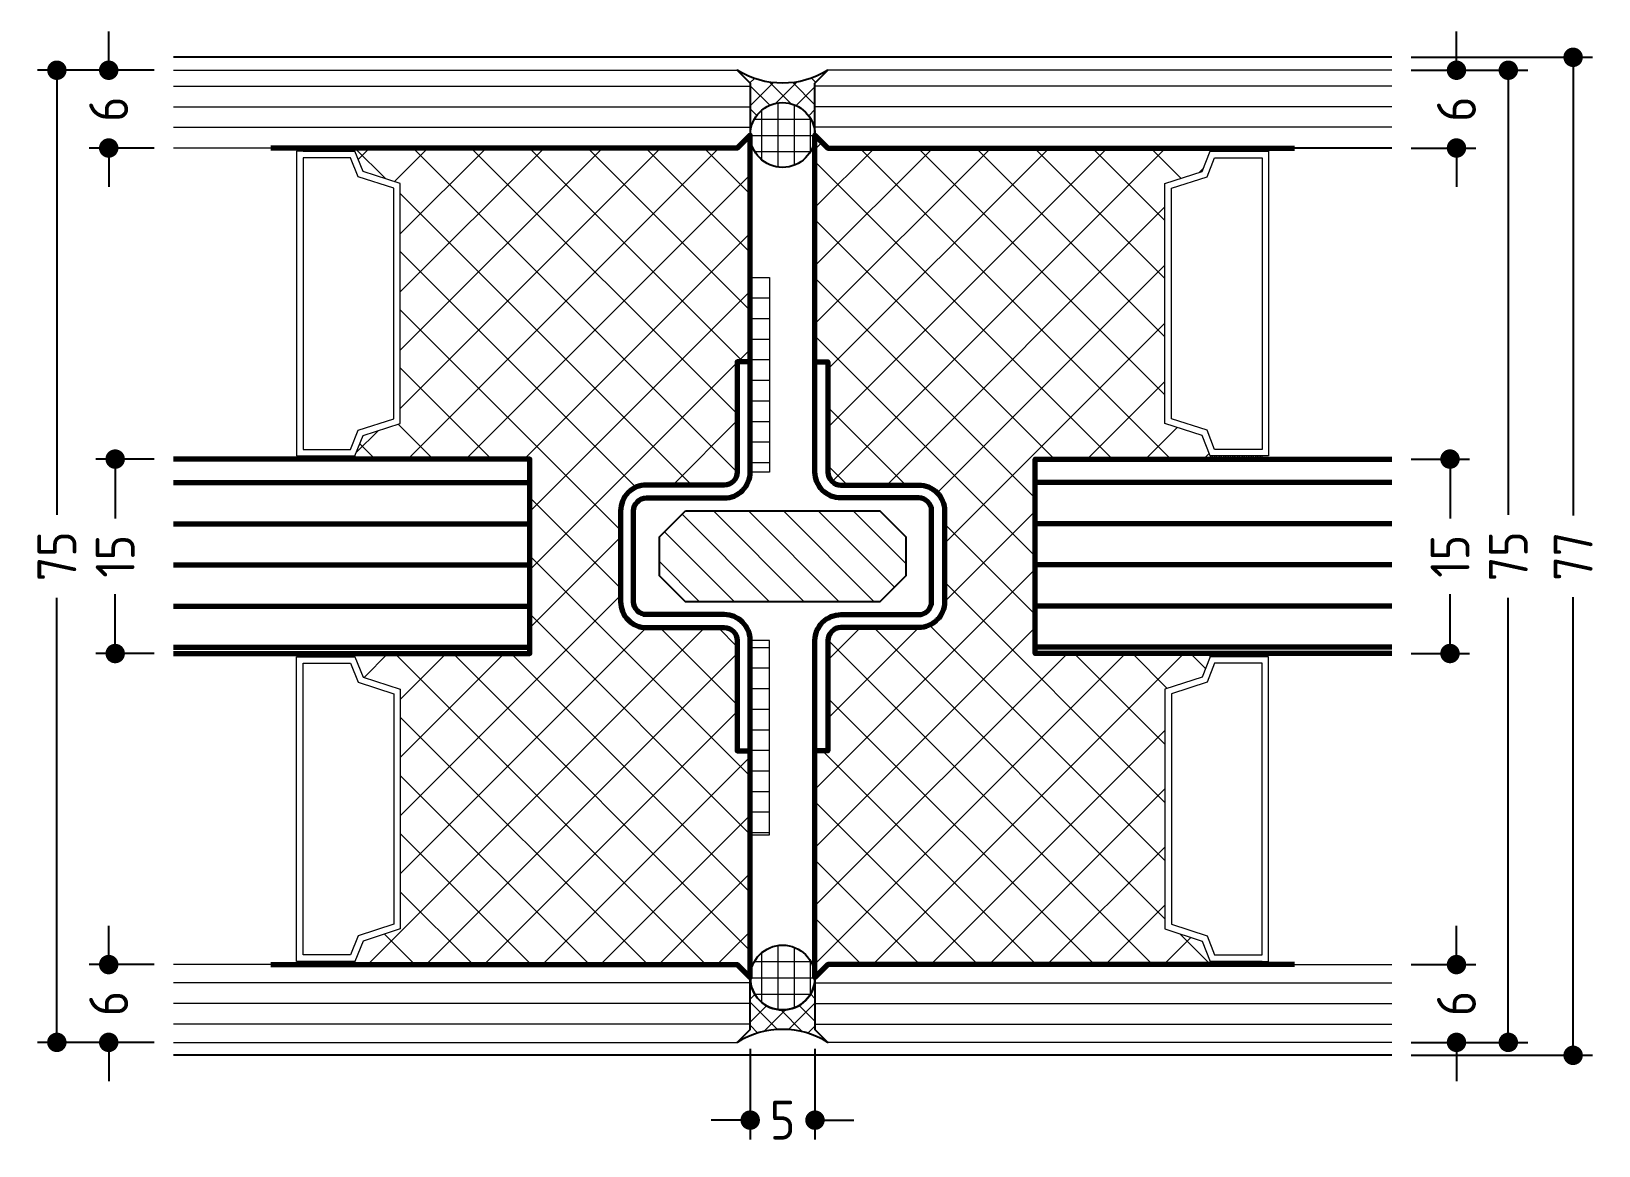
# Model space of a CAD drawing. Header units: millimetres. Extents: x 47 to 168, y 97 to 182.
import ezdxf

# ---------------------------------------------------------------- set-up
doc = ezdxf.new("R2010")
doc.units = ezdxf.units.MM
for name, color, linetype, lineweight in [('AM_5', 3, 'Continuous', 25), ('Cont2', 2, 'Continuous', 25), ('Cont3', 70, 'Continuous', 18), ('Cont4', 10, 'Continuous', 13)]:
    doc.layers.add(name, color=color, linetype=linetype, lineweight=lineweight)
doc.styles.add('HBS_DIMTEXTSTYLE', font='isocp.shx')
doc.dimstyles.new('Konstruktionsschnitt 1-1$0', dxfattribs={"dimtxt": 3, "dimasz": 1.5, "dimexe": 1.5, "dimexo": 1.5, "dimgap": 1.5, "dimtad": 0, "dimdsep": 46, "dimtxsty": 'HBS_DIMTEXTSTYLE', "dimblk": 'PUNKT', "dimcen": 0, "dimclrd": 3, "dimclre": 3, "dimclrt": 2, "dimadec": 1, "dimazin": 2, "dimtfac": 0.7, "dimtofl": 0, "dimtmove": 0, "dimatfit": 3, "dimfxl": 0, "dimtolj": 1, "dimtzin": 0, "dimarcsym": 0})
pattern_1 = [(225, (232.32603, 587.95486), (0.1767767, -0.1767767), []), (315, (232.32603, 587.95486), (0.1767767, 0.1767767), [])]
pattern_2 = [(7e-15, (-805.3439, 13459.4665), (5e-16, 1.25), []), (90, (-805.3439, 13459.4665), (-1.25, 5e-16), [])]
pattern_3 = [(315, (-16997.2257, 724.646), (0.88388348, 0.88388348), []), (45, (-16997.2257, 724.646), (-0.88388348, 0.88388348), [])]

# ---------------------------------------------------------------- blocks, each defined once
blk = doc.blocks.new('ESG 6_V')
at = {"layer": 'Cont3'}
h = blk.add_hatch(dxfattribs=at)
h.set_pattern_fill('LINE', color=256, scale=0.5, angle=90, style=0)
h.set_pattern_definition([(90, (-305.9269, -507.866), (-1.5875, 4e-16), [])])
h.paths.add_polyline_path([(3, 44.5), (3, 1), (2, 0), (-2, 0), (-3, 1), (-3, 44.5)])
blk.add_lwpolyline([(3, 44.5), (3, 1), (2, 0), (-2, 0), (-3, 1), (-3, 44.5)], dxfattribs=at)
blk = doc.blocks.new('AL_ABH_24')
at = {"layer": 'Cont4'}
h = blk.add_hatch(dxfattribs=at)
h.set_pattern_fill('ANSI37', color=256, scale=2, angle=-180, style=0)
h.set_pattern_definition(pattern_1)
h.paths.add_polyline_path([(-12, -4.5), (-11.75, -4.5), (-11.75, -0.5), (-12, -0.5)])
h = blk.add_hatch(dxfattribs=at)
h.set_pattern_fill('ANSI37', color=256, scale=2, angle=-180, style=0)
h.set_pattern_definition(pattern_1)
h.paths.add_polyline_path([(12, -0.5), (11.75, -0.5), (11.75, -4.5), (12, -4.5)])
at = {"layer": 'Cont3'}
for points in [[(11.75, -4.5), (11.75, 0), (-11.75, 0), (-11.75, -4.5), (-10.18, -5.13), (-9.25, -8), (9.25, -8), (10.18, -5.13)], [(11.25, -4.16), (11.25, -0.5), (-11.25, -0.5), (-11.25, -4.16), (-9.78, -4.75), (-8.89, -7.5), (8.89, -7.5), (9.78, -4.75)]]:
    blk.add_lwpolyline(points, close=True, dxfattribs=at)
at = {"layer": 'Cont4'}
for points in [[(-11.75, -0.5), (-11.75, -4.5), (-12, -4.5), (-12, -0.5)], [(11.75, -0.5), (11.75, -4.5), (12, -4.5), (12, -0.5)]]:
    blk.add_lwpolyline(points, close=True, dxfattribs=at)
blk = doc.blocks.new('PL30_Glas_76_SYM_NGFK')
at = {"layer": 'Cont3', "lineweight": 70}
h = blk.add_hatch(dxfattribs=at)
h.set_pattern_fill('LINE', color=256, angle=90, style=0)
h.set_pattern_definition([(90, (-271.427, -507.866), (-3.175, 2e-16), [])])
h.paths.add_polyline_path([(-7.5, 44.5), (-7.5, 17), (7.5, 17), (7.5, 44.5)])
at = {"layer": 'Cont4'}
h = blk.add_hatch(dxfattribs=at)
h.set_pattern_fill('ANSI37', color=256, scale=0.5, style=0)
h.set_pattern_definition([(45, (-338.955, -274.622), (2.245064, -2.245064), []), (315, (-338.955, -274.622), (-2.245064, -2.245064), [])])
h.paths.add_polyline_path([(-31.5, 30.5), (-31.25, 30.5), (-29.68, 29.87), (-28.75, 27), (-10.25, 27), (-9.32, 29.87), (-7.75, 30.5), (-7.5, 30.5), (-7.5, 17), (7.5, 17), (7.5, 30.5), (7.75, 30.5), (9.32, 29.87), (10.25, 27), (28.75, 27), (29.68, 29.87), (31.25, 30.5), (31.5, 30.5), (31.5, 1), (32.5, 0), (15, 0), (15, 1), (6.5, 1, -0.414214), (5.5, 2), (5.5, 8, 0.414214), (3.5, 10), (-3.5, 10, 0.414214), (-5.5, 8), (-5.5, 2, -0.414214), (-6.5, 1), (-15, 1), (-15, 0), (-32.5, 0), (-31.5, 1)])
at = {"layer": 'Cont3', "lineweight": 70}
for points in [[(-7.5, 44.5), (-7.5, 17), (7.5, 17), (7.5, 44.5)], [(-31.5, 37), (-31.5, 1), (-32.5, 0), (-15, 0)], [(15, 0), (32.5, 0), (31.5, 1), (31.5, 37)]]:
    blk.add_lwpolyline(points, dxfattribs=at)
blk.add_lwpolyline([(15, 0), (15, 1), (6.5, 1, -0.414214), (5.5, 2), (5.5, 8, 0.414214), (3.5, 10), (-3.5, 10, 0.414214), (-5.5, 8), (-5.5, 2, -0.414214), (-6.5, 1), (-15, 1), (-15, 0), (-6.5, 0, 0.414214), (-4.5, 2), (-4.5, 8, -0.414214), (-3.5, 9), (3.5, 9, -0.414214), (4.5, 8), (4.5, 2, 0.414214), (6.5, 0)], format="xyb", close=True, dxfattribs=at)
at = {"xscale": -1}
blk.add_blockref('ESG 6_V', (-34.5, 0), dxfattribs=at)
blk.add_blockref('ESG 6_V', (34.5, 0))
at = {"layer": 'Cont3', "lineweight": 70, "xscale": -1}
blk.add_blockref('AL_ABH_24', (-19.5, 35), dxfattribs=at)
at = {"layer": 'Cont3', "lineweight": 70}
blk.add_blockref('AL_ABH_24', (19.5, 35), dxfattribs=at)
blk = doc.blocks.new('PUNKT')
at = {"color": 0, "linetype": 'Continuous'}
blk.add_line((-0.5, 0), (-1, 0), dxfattribs=at)
at = {"color": 0, "linetype": 'Continuous', "const_width": 0.5}
blk.add_lwpolyline([(-0.25, 0, 1), (0.25, 0, 1)], format="xyb", close=True, dxfattribs=at)
blk = doc.blocks.new('*D22')
at = {"layer": 'AM_5', "color": 3, "lineweight": -2, "transparency": 16777216}
for p, q in [((153.5, 180.49), (167.5, 180.49)), ((166, 178.99), (166, 145.14)), ((166, 104.99), (166, 138.84)), ((153.5, 103.49), (167.5, 103.49))]:
    blk.add_line(p, q, dxfattribs=at)
at = {"layer": 'AM_5', "color": 3, "lineweight": -2, "transparency": 16777216, "xscale": 1.5, "yscale": 1.5, "zscale": 1.5}
for p, rotation in [((166, 180.49), 90), ((166, 103.49), 270)]:
    blk.add_blockref('PUNKT', p, dxfattribs=dict(at, rotation=rotation))
at = {"layer": 'AM_5', "color": 2, "transparency": 16777216, "insert": (166, 141.99), "char_height": 3, "attachment_point": 5, "rotation": 90, "style": 'HBS_DIMTEXTSTYLE'}
blk.add_mtext('\\A1;77', dxfattribs=at)
blk = doc.blocks.new('*D23')
at = {"layer": 'AM_5', "color": 3, "lineweight": -2, "transparency": 16777216}
for p, q in [((153.5, 149.49), (158, 149.49)), ((156.5, 147.99), (156.5, 144.9)), ((156.5, 135.99), (156.5, 139.08)), ((153.5, 134.49), (158, 134.49))]:
    blk.add_line(p, q, dxfattribs=at)
at = {"layer": 'AM_5', "color": 3, "lineweight": -2, "transparency": 16777216, "xscale": 1.5, "yscale": 1.5, "zscale": 1.5}
for p, rotation in [((156.5, 149.49), 90), ((156.5, 134.49), 270)]:
    blk.add_blockref('PUNKT', p, dxfattribs=dict(at, rotation=rotation))
at = {"layer": 'AM_5', "color": 2, "transparency": 16777216, "insert": (156.5, 141.99), "char_height": 3, "attachment_point": 5, "rotation": 90, "style": 'HBS_DIMTEXTSTYLE'}
blk.add_mtext('\\A1;15', dxfattribs=at)
blk = doc.blocks.new('*D24')
at = {"layer": 'AM_5', "color": 3, "lineweight": -2, "transparency": 16777216}
for p, q in [((157, 180.99), (157, 182.49)), ((153.5, 179.49), (158.5, 179.49)), ((153.5, 173.49), (158.5, 173.49)), ((157, 171.99), (157, 170.49))]:
    blk.add_line(p, q, dxfattribs=at)
at = {"layer": 'AM_5', "color": 3, "lineweight": -2, "transparency": 16777216, "xscale": 1.5, "yscale": 1.5, "zscale": 1.5}
for p, rotation in [((157, 179.49), 270), ((157, 173.49), 90)]:
    blk.add_blockref('PUNKT', p, dxfattribs=dict(at, rotation=rotation))
at = {"layer": 'AM_5', "color": 2, "transparency": 16777216, "insert": (157, 176.49), "char_height": 3, "attachment_point": 5, "rotation": 90, "style": 'HBS_DIMTEXTSTYLE'}
blk.add_mtext('\\A1;6', dxfattribs=at)
blk = doc.blocks.new('*D25')
at = {"layer": 'AM_5', "color": 3, "lineweight": -2, "transparency": 16777216}
for p, q in [((157, 111.99), (157, 113.49)), ((153.5, 110.49), (158.5, 110.49)), ((153.5, 104.49), (158.5, 104.49)), ((157, 102.99), (157, 101.49))]:
    blk.add_line(p, q, dxfattribs=at)
at = {"layer": 'AM_5', "color": 3, "lineweight": -2, "transparency": 16777216, "xscale": 1.5, "yscale": 1.5, "zscale": 1.5}
for p, rotation in [((157, 110.49), 270), ((157, 104.49), 90)]:
    blk.add_blockref('PUNKT', p, dxfattribs=dict(at, rotation=rotation))
at = {"layer": 'AM_5', "color": 2, "transparency": 16777216, "insert": (157, 107.49), "char_height": 3, "attachment_point": 5, "rotation": 90, "style": 'HBS_DIMTEXTSTYLE'}
blk.add_mtext('\\A1;6', dxfattribs=at)
blk = doc.blocks.new('*D26')
at = {"layer": 'AM_5', "color": 3, "lineweight": -2, "transparency": 16777216}
for p, q in [((56.5, 149.49), (52, 149.49)), ((53.5, 147.99), (53.5, 144.9)), ((53.5, 135.99), (53.5, 139.08)), ((56.5, 134.49), (52, 134.49))]:
    blk.add_line(p, q, dxfattribs=at)
at = {"layer": 'AM_5', "color": 3, "lineweight": -2, "transparency": 16777216, "xscale": 1.5, "yscale": 1.5, "zscale": 1.5}
for p, rotation in [((53.5, 149.49), 90), ((53.5, 134.49), 270)]:
    blk.add_blockref('PUNKT', p, dxfattribs=dict(at, rotation=rotation))
at = {"layer": 'AM_5', "color": 2, "transparency": 16777216, "insert": (53.5, 141.99), "char_height": 3, "attachment_point": 5, "rotation": 90, "style": 'HBS_DIMTEXTSTYLE'}
blk.add_mtext('\\A1;15', dxfattribs=at)
blk = doc.blocks.new('*D27')
at = {"layer": 'AM_5', "color": 3, "lineweight": -2, "transparency": 16777216}
for p, q in [((53, 180.99), (53, 182.49)), ((56.5, 179.49), (51.5, 179.49)), ((56.5, 173.49), (51.5, 173.49)), ((53, 171.99), (53, 170.49))]:
    blk.add_line(p, q, dxfattribs=at)
at = {"layer": 'AM_5', "color": 3, "lineweight": -2, "transparency": 16777216, "xscale": 1.5, "yscale": 1.5, "zscale": 1.5}
for p, rotation in [((53, 179.49), 270), ((53, 173.49), 90)]:
    blk.add_blockref('PUNKT', p, dxfattribs=dict(at, rotation=rotation))
at = {"layer": 'AM_5', "color": 2, "transparency": 16777216, "insert": (53, 176.49), "char_height": 3, "attachment_point": 5, "rotation": 90, "style": 'HBS_DIMTEXTSTYLE'}
blk.add_mtext('\\A1;6', dxfattribs=at)
blk = doc.blocks.new('*D28')
at = {"layer": 'AM_5', "color": 3, "lineweight": -2, "transparency": 16777216}
for p, q in [((53, 111.99), (53, 113.49)), ((56.5, 110.49), (51.5, 110.49)), ((56.5, 104.49), (51.5, 104.49)), ((53, 102.99), (53, 101.49))]:
    blk.add_line(p, q, dxfattribs=at)
at = {"layer": 'AM_5', "color": 3, "lineweight": -2, "transparency": 16777216, "xscale": 1.5, "yscale": 1.5, "zscale": 1.5}
for p, rotation in [((53, 110.49), 270), ((53, 104.49), 90)]:
    blk.add_blockref('PUNKT', p, dxfattribs=dict(at, rotation=rotation))
at = {"layer": 'AM_5', "color": 2, "transparency": 16777216, "insert": (53, 107.49), "char_height": 3, "attachment_point": 5, "rotation": 90, "style": 'HBS_DIMTEXTSTYLE'}
blk.add_mtext('\\A1;6', dxfattribs=at)
blk = doc.blocks.new('*D30')
at = {"layer": 'AM_5', "color": 3, "lineweight": -2, "transparency": 16777216}
for p, q in [((56.5, 179.49), (47.5, 179.49)), ((49, 177.99), (49, 145.2)), ((49, 105.99), (49, 138.78)), ((56.5, 104.49), (47.5, 104.49))]:
    blk.add_line(p, q, dxfattribs=at)
at = {"layer": 'AM_5', "color": 3, "lineweight": -2, "transparency": 16777216, "xscale": 1.5, "yscale": 1.5, "zscale": 1.5}
for p, rotation in [((49, 179.49), 90), ((49, 104.49), 270)]:
    blk.add_blockref('PUNKT', p, dxfattribs=dict(at, rotation=rotation))
at = {"layer": 'AM_5', "color": 2, "transparency": 16777216, "insert": (49, 141.99), "char_height": 3, "attachment_point": 5, "rotation": 90, "style": 'HBS_DIMTEXTSTYLE'}
blk.add_mtext('\\A1;75', dxfattribs=at)
blk = doc.blocks.new('*D31')
at = {"layer": 'AM_5', "color": 3, "lineweight": -2, "transparency": 16777216}
for p, q in [((153.5, 179.49), (162.5, 179.49)), ((161, 177.99), (161, 145.2)), ((161, 105.99), (161, 138.78)), ((153.5, 104.49), (162.5, 104.49))]:
    blk.add_line(p, q, dxfattribs=at)
at = {"layer": 'AM_5', "color": 3, "lineweight": -2, "transparency": 16777216, "xscale": 1.5, "yscale": 1.5, "zscale": 1.5}
for p, rotation in [((161, 179.49), 90), ((161, 104.49), 270)]:
    blk.add_blockref('PUNKT', p, dxfattribs=dict(at, rotation=rotation))
at = {"layer": 'AM_5', "color": 2, "transparency": 16777216, "insert": (161, 141.99), "char_height": 3, "attachment_point": 5, "rotation": 90, "style": 'HBS_DIMTEXTSTYLE'}
blk.add_mtext('\\A1;75', dxfattribs=at)
blk = doc.blocks.new('*D32')
at = {"layer": 'AM_5', "color": 3, "lineweight": -2, "transparency": 16777216}
for p, q in [((102.5, 103.99), (102.5, 96.99)), ((107.5, 103.99), (107.5, 96.99)), ((101, 98.49), (99.5, 98.49)), ((109, 98.49), (110.5, 98.49))]:
    blk.add_line(p, q, dxfattribs=at)
at = {"layer": 'AM_5', "color": 3, "lineweight": -2, "transparency": 16777216, "xscale": 1.5, "yscale": 1.5, "zscale": 1.5}
blk.add_blockref('PUNKT', (102.5, 98.49), dxfattribs=at)
at = {"layer": 'AM_5', "color": 3, "lineweight": -2, "transparency": 16777216, "xscale": 1.5, "yscale": 1.5, "zscale": 1.5, "rotation": 180}
blk.add_blockref('PUNKT', (107.5, 98.49), dxfattribs=at)
at = {"layer": 'AM_5', "color": 2, "transparency": 16777216, "insert": (105, 98.49), "char_height": 3, "attachment_point": 5, "style": 'HBS_DIMTEXTSTYLE'}
blk.add_mtext('\\A1;5', dxfattribs=at)
blk = doc.blocks.new('ROKU Strip L 110 1.5 x 15')
at = {"layer": 'Cont4'}
h = blk.add_hatch(dxfattribs=at)
h.set_pattern_fill('ANSI31', color=256, scale=0.5, angle=315, style=0)
h.paths.add_polyline_path([(1.5, -7.5), (0, -7.5), (0, 7.5), (1.5, 7.5)])
blk.add_lwpolyline([(1.5, -7.5), (0, -7.5), (0, 7.5), (1.5, 7.5)], close=True, dxfattribs=at)

msp = doc.modelspace()

# ---------------------------------------------------------------- hatches: boundary and pattern name
at = {"layer": 'Cont3'}
h = msp.add_hatch(dxfattribs=at)
h.set_pattern_fill('ANSI37', color=256, scale=10, angle=-90, style=0)
h.set_pattern_definition(pattern_3)
h.paths.add_polyline_path([(105, 176.99, -0.4142136), (107.5, 174.49), (107.5, 178.49), (108.5, 179.49, -0.2857143), (101.5, 179.49), (102.5, 178.49), (102.5, 174.49, -0.4142136)])
h = msp.add_hatch(dxfattribs=at)
h.set_pattern_fill('ANSI37', color=256, scale=10, angle=-45, style=0)
h.set_pattern_definition(pattern_2)
edge = h.paths.add_edge_path()
edge.add_arc((105, 174.49), 2.5, -90, 270)
h = msp.add_hatch(dxfattribs=at)
h.set_pattern_fill('ANSI37', color=256, scale=10, angle=-45, style=0)
h.set_pattern_definition(pattern_2)
edge = h.paths.add_edge_path()
edge.add_arc((105, 109.49), 2.5, 90, 450, ccw=False)
h = msp.add_hatch(dxfattribs=at)
h.set_pattern_fill('ANSI37', color=256, scale=10, angle=-90, style=0)
h.set_pattern_definition(pattern_3)
h.paths.add_polyline_path([(105, 106.99, 0.4142136), (107.5, 109.49), (107.5, 105.49), (108.5, 104.49, 0.2857143), (101.5, 104.49), (102.5, 105.49), (102.5, 109.49, 0.4142136)])
at = {"layer": 'Cont4'}
h = msp.add_hatch(dxfattribs=at)
h.set_pattern_fill('ANSI31', color=256, scale=0.6, angle=90, style=0)
h.paths.add_polyline_path([(97.5, 145.49), (95.5, 143.49), (95.5, 140.49), (97.5, 138.49), (112.5, 138.49), (114.5, 140.49), (114.5, 143.49), (112.5, 145.49)])

# ---------------------------------------------------------------- linework, layer by layer
at = {"layer": 'Cont2'}
for p, q in [((152.002, 180.491), (57.999, 180.491)), ((152.002, 103.49), (57.999, 103.49))]:
    msp.add_line(p, q, dxfattribs=at)
for points in [[(101.5, 179.49), (102.5, 178.49), (102.5, 174.49, -1), (107.5, 174.49), (107.5, 178.49), (108.5, 179.49, -0.2857143), (101.5, 179.49), (102.5, 178.49)], [(101.5, 104.49), (102.5, 105.49), (102.5, 109.49, 1), (107.5, 109.49), (107.5, 105.49), (108.5, 104.49, 0.2857143), (101.5, 104.49), (102.5, 105.49)]]:
    msp.add_lwpolyline(points, format="xyb", dxfattribs=at)
msp.add_lwpolyline([(97.5, 145.49), (112.5, 145.49), (114.5, 143.49), (114.5, 140.49), (112.5, 138.49), (97.5, 138.49), (95.5, 140.49), (95.5, 143.49)], close=True, dxfattribs=at)
for centre in [(105, 174.49), (105, 109.49)]:
    msp.add_circle(centre, 2.5, dxfattribs=at)

# ---------------------------------------------------------------- block references
at = {"layer": 'Cont3', "rotation": 90.00000000000001}
msp.add_blockref('PL30_Glas_76_SYM_NGFK', (102.5, 141.99), dxfattribs=at)
at = {"layer": 'Cont3', "xscale": -1, "rotation": 270}
msp.add_blockref('PL30_Glas_76_SYM_NGFK', (107.5, 141.99), dxfattribs=at)
at = {"layer": 'Cont4', "linetype": 'ByBlock', "ltscale": 0.1}
msp.add_blockref('ROKU Strip L 110 1.5 x 15', (102.5, 155.99), dxfattribs=at)
at = {"layer": 'Cont4', "linetype": 'ByBlock', "ltscale": 0.1, "xscale": -1, "rotation": 180}
msp.add_blockref('ROKU Strip L 110 1.5 x 15', (102.5, 127.99), dxfattribs=at)

# ---------------------------------------------------------------- dimensions: what is measured, and where the dimension line sits
at = {"layer": 'AM_5'}
for base, p1, p2, picture, middle in [((52.999, 179.49), (57.999, 173.49), (57.999, 179.49), '*D27', (52.999, 176.49)), ((157.002, 179.49), (152.002, 173.49), (152.002, 179.49), '*D24', (157.002, 176.491)), ((52.999, 110.49), (57.999, 104.49), (57.999, 110.49), '*D28', (52.999, 107.49)), ((157.002, 110.49), (152.002, 104.49), (152.002, 110.49), '*D25', (157.002, 107.49))]:
    dim = msp.add_linear_dim(base=base, p1=p1, p2=p2, angle=90, text='6', dimstyle='Konstruktionsschnitt 1-1$0', override={"dimscale": 1}, dxfattribs=at)
    dim.commit()
    dim.dimension.update_dxf_attribs({"geometry": picture, "text_midpoint": middle, "dimtype": 160})
for base, p1, p2, angle, picture, middle in [((48.999, 179.49), (57.999, 104.49), (57.999, 179.49), 90, '*D30', (48.999, 141.991)), ((166.002, 180.491), (152.002, 103.49), (152.002, 180.491), 90, '*D22', (166.002, 141.991)), ((161.002, 179.49), (152.002, 104.49), (152.002, 179.49), 90, '*D31', (161.002, 141.991)), ((53.499, 149.49), (57.999, 134.49), (57.999, 149.49), 90, '*D26', (53.499, 141.991)), ((156.502, 149.49), (152.002, 134.49), (152.002, 149.49), 90, '*D23', (156.502, 141.991)), ((107.5, 98.49), (102.5, 105.49), (107.5, 105.49), 0, '*D32', (105, 98.49))]:
    dim = msp.add_linear_dim(base=base, p1=p1, p2=p2, angle=angle, dimstyle='Konstruktionsschnitt 1-1$0', override={"dimscale": 1}, dxfattribs=at)
    dim.commit()
    dim.dimension.update_dxf_attribs({"geometry": picture, "text_midpoint": middle, "dimtype": 160})

doc.saveas('drawing.dxf')
